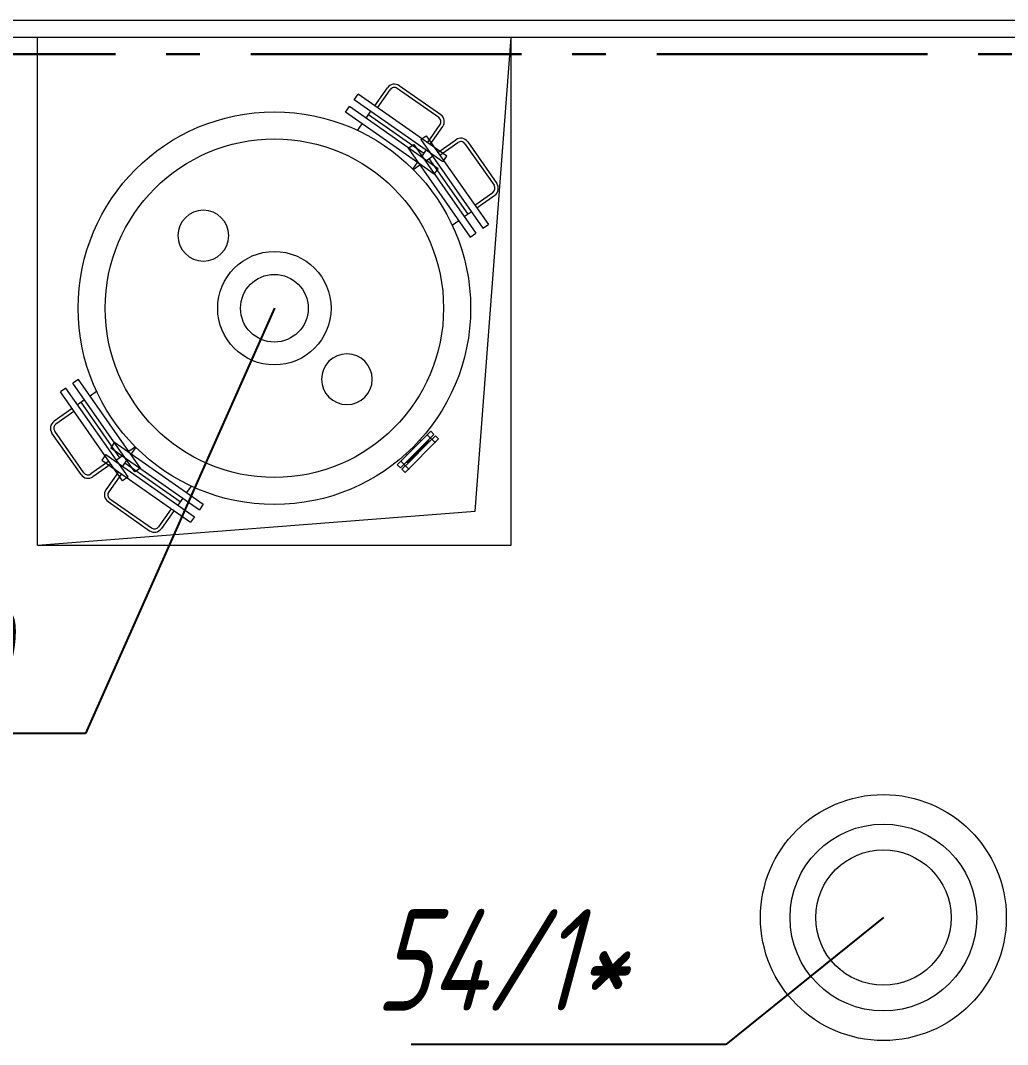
# Model space of a CAD drawing. Header units: millimetres. Extents: x -14296 to 10264, y -13087 to -5602.
# Drawn here: x -1758.61 to -1729.44, y -12883.63 to -12853.38 of the extents above; entities that cross this region are included whole.
import ezdxf
from ezdxf import colors
from ezdxf.entities.mleader import LeaderData, LeaderLine
from ezdxf.math import Vec2, Vec3

# ---------------------------------------------------------------- set-up
doc = ezdxf.new("R2010")
doc.units = ezdxf.units.MM
doc.linetypes.add('gost6', pattern=[12, 8, -1.5, 1, -1.5])
for name, color, linetype, lineweight in [('Заземление (Сущ)', 6, 'gost6', 25), ('Линия выноска', 137, 'Continuous', 25), ('Строительный', 251, 'Continuous', 13), ('Технологическое', 156, 'Continuous', 18)]:
    doc.layers.add(name, color=color, linetype=linetype, lineweight=lineweight)
doc.styles.add('Simplex', font='simplex.shx', dxfattribs={"width": 0.7, "oblique": 15})
doc.linetypes.add('ограждение1', pattern='A,0.25,-0.1,[133,ltypeshp.shx,S=0.1,R=0,X=-0.1,Y=0],-0.1,1', length=1.45)

# ---------------------------------------------------------------- blocks, each defined once
blk = doc.blocks.new('A$C6D8F15C8')
at = {"linetype": 'Continuous'}
blk.add_circle((0, 0), 1.5, dxfattribs=at)
blk = doc.blocks.new('_None')

msp = doc.modelspace()

# ---------------------------------------------------------------- linework, layer by layer
at = {"layer": 'Заземление (Сущ)', "lineweight": 30}
msp.add_line((-1719.80741, -12854.37681), (-1778.40741, -12854.37681), dxfattribs=at)
at = {"layer": 'Строительный', "linetype": 'ограждение1', "ltscale": 3}
msp.add_line((-1597.80741, -12853.37681), (-1779.40741, -12853.37681), dxfattribs=at)
at = {"layer": 'Строительный', "ltscale": 0.3}
for p, q in [((-1719.30741, -12853.87681), (-1779.40741, -12853.87681)), ((-1758.10741, -12868.87681), (-1758.10741, -12853.87681)), ((-1745.17547, -12867.87594), (-1744.10741, -12853.87681)), ((-1744.10741, -12868.87681), (-1744.10741, -12853.87681)), ((-1758.10741, -12868.87681), (-1745.17547, -12867.87594)), ((-1758.10741, -12868.87681), (-1744.10741, -12868.87681))]:
    msp.add_line(p, q, dxfattribs=at)
at = {"layer": 'Технологическое'}
for p, q in [((-1746.19122, -12856.16335), (-1747.41995, -12855.30299)), ((-1748.74716, -12855.71652), (-1748.63245, -12855.55268)), ((-1746.01116, -12857.38813), (-1748.63245, -12855.55268)), ((-1748.14095, -12855.89683), (-1747.76813, -12855.36438)), ((-1748.05904, -12855.95419), (-1747.68621, -12855.42174)), ((-1746.24858, -12856.24527), (-1747.47731, -12855.3849)), ((-1749.00527, -12856.08513), (-1748.89056, -12855.9213)), ((-1746.26927, -12857.75675), (-1748.89056, -12855.9213)), ((-1746.12587, -12857.55196), (-1748.74716, -12855.71652)), ((-1746.38398, -12857.92058), (-1749.00527, -12856.08513)), ((-1748.39906, -12856.26545), (-1748.25567, -12856.06066)), ((-1746.68906, -12857.31021), (-1748.32737, -12856.16305)), ((-1748.64964, -12856.6233), (-1748.51378, -12856.42928)), ((-1746.58457, -12856.98663), (-1746.21174, -12856.45418)), ((-1746.50265, -12857.04398), (-1746.12983, -12856.51153)), ((-1746.78256, -12856.89528), (-1746.61873, -12856.78056)), ((-1746.61873, -12856.78056), (-1744.78328, -12859.40185)), ((-1747.15117, -12857.15339), (-1746.98734, -12857.03867)), ((-1746.98734, -12857.03867), (-1745.1519, -12859.65996)), ((-1746.78256, -12856.89528), (-1744.94711, -12859.51656)), ((-1746.27458, -12857.27205), (-1745.74213, -12856.89923)), ((-1746.21722, -12857.35397), (-1745.68477, -12856.98114)), ((-1745.47586, -12857.01798), (-1744.6155, -12858.24671)), ((-1745.39395, -12856.96062), (-1744.53358, -12858.18935)), ((-1747.15117, -12857.15339), (-1745.31573, -12859.77467)), ((-1746.76076, -12857.4126), (-1746.61737, -12857.20781)), ((-1746.6432, -12857.53016), (-1746.43841, -12857.38677)), ((-1746.12587, -12857.55196), (-1746.01116, -12857.38813)), ((-1747.01133, -12857.77045), (-1746.87548, -12857.57643)), ((-1747.00105, -12857.78073), (-1746.80703, -12857.64488)), ((-1746.5408, -12857.45847), (-1745.39365, -12859.09677)), ((-1746.38398, -12857.92058), (-1746.26927, -12857.75675)), ((-1745.18478, -12858.82844), (-1744.65234, -12858.45562)), ((-1745.12743, -12858.91036), (-1744.59498, -12858.53753)), ((-1745.49605, -12859.16847), (-1745.29126, -12859.02507)), ((-1745.8539, -12859.41904), (-1745.65988, -12859.28318)), ((-1744.94711, -12859.51656), (-1744.78328, -12859.40185)), ((-1745.31573, -12859.77467), (-1745.1519, -12859.65996)), ((-1756.89908, -12863.97895), (-1757.06291, -12864.09366)), ((-1755.22747, -12866.71495), (-1757.06291, -12864.09366)), ((-1755.06364, -12866.60023), (-1756.89908, -12863.97895)), ((-1757.2677, -12864.23706), (-1757.43153, -12864.35177)), ((-1755.59609, -12866.97306), (-1757.43153, -12864.35177)), ((-1755.43226, -12866.85834), (-1757.2677, -12864.23706)), ((-1756.36092, -12864.33458), (-1756.55494, -12864.47044)), ((-1756.71877, -12864.58515), (-1756.92356, -12864.72855)), ((-1755.67401, -12866.29515), (-1756.82116, -12864.65685)), ((-1757.08739, -12864.84326), (-1757.61984, -12865.21609)), ((-1757.03003, -12864.92518), (-1757.56248, -12865.298)), ((-1756.82087, -12866.793), (-1757.68123, -12865.56427)), ((-1756.73895, -12866.73564), (-1757.59931, -12865.50691)), ((-1747.47335, -12866.50176), (-1746.4834, -12865.51181)), ((-1746.391, -12865.60326), (-1747.22539, -12866.43765)), ((-1746.34892, -12865.85748), (-1746.6011, -12865.6053)), ((-1746.39135, -12865.60361), (-1746.4834, -12865.51181)), ((-1755.83083, -12865.83304), (-1755.94555, -12865.99687)), ((-1755.83083, -12865.83304), (-1753.20954, -12867.66849)), ((-1747.2466, -12866.72756), (-1746.25653, -12865.73748)), ((-1746.54657, -12865.80125), (-1747.18296, -12866.43765)), ((-1746.56071, -12865.85782), (-1747.1264, -12866.42351)), ((-1746.58192, -12865.83661), (-1746.56071, -12865.85782)), ((-1746.34858, -12865.64569), (-1746.56071, -12865.85782)), ((-1746.54657, -12865.80125), (-1746.54657, -12865.75883)), ((-1746.25653, -12865.73748), (-1746.34858, -12865.64569)), ((-1756.08894, -12866.20166), (-1756.20365, -12866.36549)), ((-1756.08894, -12866.20166), (-1753.46765, -12868.03711)), ((-1755.94555, -12865.99687), (-1753.32426, -12867.83232)), ((-1755.57162, -12866.22346), (-1755.7764, -12866.36685)), ((-1755.21376, -12865.97289), (-1755.40779, -12866.10874)), ((-1755.20348, -12865.98317), (-1755.33934, -12866.17719)), ((-1755.99759, -12866.39965), (-1756.53004, -12866.77248)), ((-1755.94023, -12866.48157), (-1756.47268, -12866.85439)), ((-1756.20365, -12866.36549), (-1753.58237, -12868.20094)), ((-1755.45405, -12866.34102), (-1755.59745, -12866.54581)), ((-1755.52575, -12866.44341), (-1753.88745, -12867.59057)), ((-1747.47335, -12866.50176), (-1747.38143, -12866.59369)), ((-1747.22539, -12866.43765), (-1747.38095, -12866.59321)), ((-1747.12099, -12866.64105), (-1747.38047, -12866.38156)), ((-1747.1264, -12866.42351), (-1747.33853, -12866.63564)), ((-1747.18296, -12866.43765), (-1747.22539, -12866.43765)), ((-1747.14761, -12866.40229), (-1747.1264, -12866.42351)), ((-1755.71216, -12866.70964), (-1756.08499, -12867.24209)), ((-1755.63025, -12866.767), (-1756.00307, -12867.29944)), ((-1755.06364, -12866.60023), (-1755.22747, -12866.71495)), ((-1747.33853, -12866.63564), (-1747.2466, -12866.72756)), ((-1755.43226, -12866.85834), (-1755.59609, -12866.97306)), ((-1753.56518, -12867.13032), (-1753.70103, -12867.32434)), ((-1756.02359, -12867.59027), (-1754.79487, -12868.45063)), ((-1755.96624, -12867.50835), (-1754.73751, -12868.36872)), ((-1753.81575, -12867.48817), (-1753.95914, -12867.69296)), ((-1753.20954, -12867.66849), (-1753.32426, -12867.83232)), ((-1754.15577, -12867.79943), (-1754.5286, -12868.33188)), ((-1754.07386, -12867.85679), (-1754.44668, -12868.38924)), ((-1753.46765, -12868.03711), (-1753.58237, -12868.20094))]:
    msp.add_line(p, q, dxfattribs=at)
at = {"layer": 'Технологическое', "ltscale": 0.2}
for p, q in [((-1746.77685, -12865.80526), (-1746.81007, -12865.77205)), ((-1747.1799, -12866.20831), (-1747.21316, -12866.17505))]:
    msp.add_line(p, q, dxfattribs=at)
at = {"layer": 'Технологическое'}
for centre, radius in [((-1751.10741, -12861.87681), 5.8), ((-1751.10741, -12861.87681), 5), ((-1751.10741, -12861.87681), 1.675), ((-1751.10741, -12861.87681), 1), ((-1733.10741, -12879.87681), 2.76), ((-1733.10741, -12879.87681), 2)]:
    msp.add_circle(centre, radius, dxfattribs=at)
at = {"layer": 'Технологическое', "ltscale": 0.3}
msp.add_circle((-1733.10741, -12879.87681), 3.63302, dxfattribs=at)
at = {"layer": 'Технологическое'}
for centre, radius, start, end in [((-1747.56334, -12855.50778), 0.25, 55, 145), ((-1747.56334, -12855.50778), 0.15, 55, 145), ((-1746.33461, -12856.36814), 0.25, 325, 55), ((-1746.33461, -12856.36814), 0.15, 325, 55), ((-1745.59874, -12857.10402), 0.25, 35, 125), ((-1745.59874, -12857.10402), 0.15, 35, 125), ((-1744.73837, -12858.33275), 0.15, 305, 35), ((-1744.73837, -12858.33275), 0.25, 305, 35), ((-1757.47644, -12865.42088), 0.25, 125, 215), ((-1757.47644, -12865.42088), 0.15, 125, 215), ((-1756.61608, -12866.6496), 0.25, 215, 305), ((-1756.61608, -12866.6496), 0.15, 215, 305), ((-1755.8802, -12867.38548), 0.25, 145, 235), ((-1755.8802, -12867.38548), 0.15, 145, 235), ((-1754.65147, -12868.24585), 0.15, 235, 325), ((-1754.65147, -12868.24585), 0.25, 235, 325)]:
    msp.add_arc(centre, radius, start, end, dxfattribs=at)

# ---------------------------------------------------------------- block references
at = {"layer": 'Технологическое', "xscale": -0.5, "yscale": 0.5, "zscale": 0.5, "rotation": 315}
for p in [(-1753.20628, -12859.73305), (-1748.96364, -12863.97569)]:
    msp.add_blockref('A$C6D8F15C8', p, dxfattribs=at)

# ---------------------------------------------------------------- leaders
at = {"layer": 'Линия выноска'}
ml = msp.add_multileader_mtext('Standard', dxfattribs=at)
ml.set_content('{\\W0.7;150}', color=2, style='Simplex')
ml.set_leader_properties()
ml.set_arrow_properties(name='NONE')
ml.build(insert=Vec2(0, 0))
ml.multileader.update_dxf_attribs({"text_left_attachment_type": 6, "text_right_attachment_type": 6, "dogleg_length": 0})
ctx = ml.context
ctx.base_point, ctx.char_height, ctx.plane_origin = Vec3(-1765.73824, -12874.44038), 3, Vec3(-1737.51985, -12903.15042)
ctx.left_attachment, ctx.right_attachment, ctx.text_align_type = 6, 6, 1
notes = []
notes.append((ctx, [(0, (1, 1, 0), (-1756.68751, -12874.44038), (-1, 0), 0, [(1, [(-1751.10741, -12861.87681)], 0, [])])]))
ctx.mtext.insert, ctx.mtext.alignment, ctx.mtext.flow_direction = Vec3(-1761.21287, -12870.84038), 2, 5
ml = msp.add_multileader_mtext('Standard', dxfattribs=at)
ml.set_content('{\\W0.7;54/1*}', color=2, style='Simplex')
ml.set_leader_properties()
ml.set_arrow_properties(name='NONE')
ml.build(insert=Vec2(0, 0))
ml.multileader.update_dxf_attribs({"text_left_attachment_type": 6, "text_right_attachment_type": 6, "dogleg_length": 0})
ctx = ml.context
ctx.base_point, ctx.char_height, ctx.plane_origin = Vec3(-1751.09909, -12883.62821), 3, Vec3(-1718.59555, -12906.31597)
ctx.left_attachment, ctx.right_attachment, ctx.text_align_type = 6, 6, 1
notes.append((ctx, [(0, (1, 1, 0), (-1737.7632, -12883.62821), (-1, 0), 0, [(1, [(-1733.10741, -12879.87681)], 0, [])])]))
ctx.mtext.insert, ctx.mtext.alignment, ctx.mtext.flow_direction = Vec3(-1744.43115, -12879.62821), 2, 5
for ctx, leaders in notes:
    for number, flags, end, landing, length, lines in leaders:
        leader = LeaderData()
        leader.index, (leader.has_last_leader_line, leader.has_dogleg_vector, leader.attachment_direction) = number, flags
        leader.last_leader_point, leader.dogleg_vector, leader.dogleg_length = Vec3(end), Vec3(landing), length
        for number, points, colour, breaks in lines:
            line = LeaderLine()
            line.index, line.vertices, line.color, line.breaks = number, Vec3.list(points), colors.encode_raw_color(colour), breaks
            leader.lines.append(line)
        ctx.leaders.append(leader)

doc.saveas('drawing.dxf')
